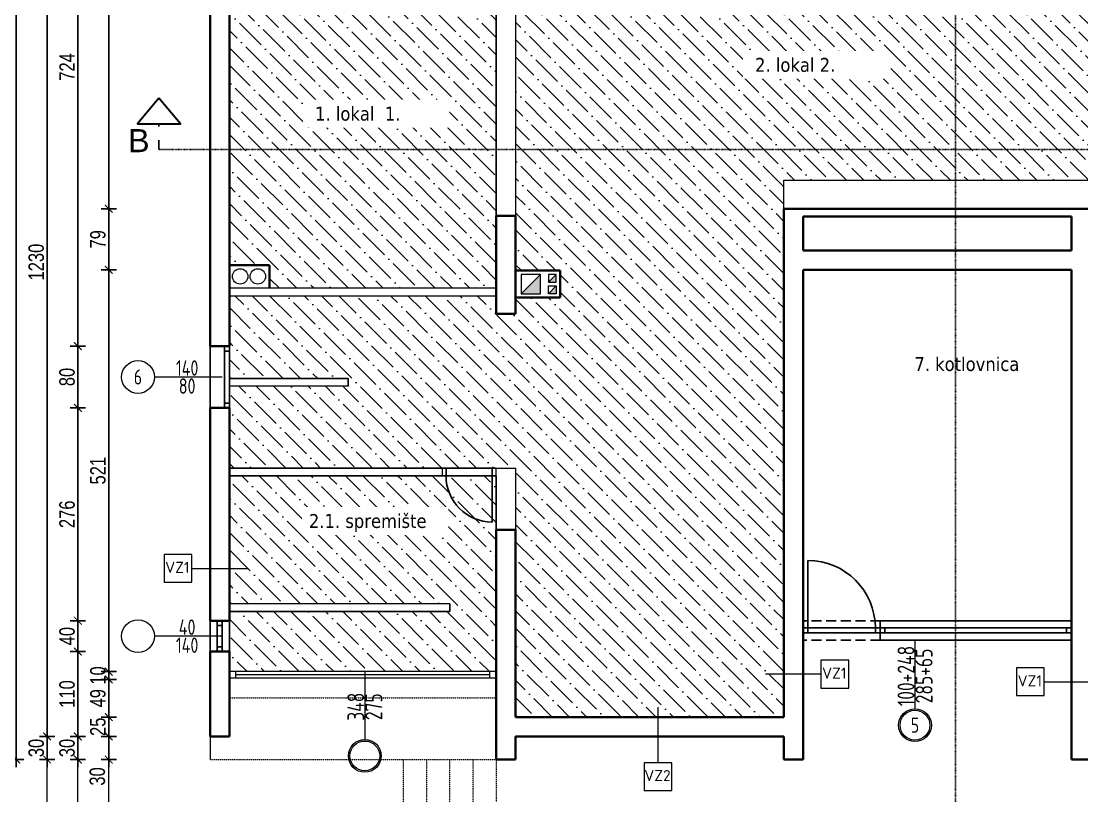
# Model space of a CAD drawing. Header units: millimetres. Extents: x 195897 to 285417, y -229751 to -116129.
# Drawn here: x 202836 to 204212, y -223496 to -222492 of the extents above; entities that cross this region are included whole.
import ezdxf
from ezdxf.enums import TextEntityAlignment as Align

# ---------------------------------------------------------------- set-up
doc = ezdxf.new("R2010")
doc.units = ezdxf.units.MM
doc.header["$PDMODE"] = 2
for name, pattern in [('ACAD_ISO03W100', [30, 12, -18]), ('HIDDEN', [0.375, 0.25, -0.125]), ('HIDDENX2', [19.05, 12.7, -6.35])]:
    doc.linetypes.add(name, pattern=pattern)
doc.layers.get('0').update_dxf_attribs({"lineweight": 0})
doc.layers.get('Defpoints').update_dxf_attribs({"color": 250, "lineweight": 0})
for name, color, linetype, lineweight in [('03-prozori', 132, 'Continuous', 0), ('05-podgled-tanko', 144, 'HIDDEN', 0), ('06-hatch_grijano', 30, 'Continuous', 0), ('07-kote', 70, 'Continuous', 9), ('09-oznaka stavke', 1, 'Continuous', 0), ('5-TX', 113, 'Continuous', 5), ('Kote', 1, 'Continuous', 15), ('TP_01 - 0.50', 1, 'Continuous', 40), ('TP_07 - 0.20', 255, 'Continuous', 20)]:
    doc.layers.add(name, color=color, linetype=linetype, lineweight=lineweight)
for name, color, linetype in [('TP_Hidden', 8, 'HIDDENX2'), ('TP_Otvori', 8, 'Continuous'), ('TP_Otvori.block', 8, 'Continuous'), ('zidovi', 1, 'Continuous')]:
    doc.layers.add(name, color=color, linetype=linetype)
doc.styles.add('isocpeur', font='isocpeur.ttf')
doc.styles.add('OPIS', font='hrcom.shx', dxfattribs={"width": 0.8, "height": 20})
doc.styles.add('tahoma10', font='tahoma.ttf', dxfattribs={"height": 2})
doc.styles.add('Tekst15', font='arial.ttf', dxfattribs={"height": 15})
doc.dimstyles.new('ISO-25', dxfattribs={"dimtxt": 20, "dimasz": 10, "dimexe": 10, "dimexo": 10, "dimgap": 4, "dimtad": 1, "dimdec": 0, "dimtxsty": 'OPIS', "dimblk": 'ARCHTICK', "dimcen": 10, "dimdle": 10, "dimadec": 0, "dimazin": 0, "dimtfac": 1, "dimtdec": 0, "dimtix": 1, "dimtmove": 0, "dimatfit": 3, "dimldrblk": 'ARCHTICK', "dimfxl": 10, "dimfxlon": 1, "dimarcsym": 0})

# ---------------------------------------------------------------- blocks, each defined once
blk = doc.blocks.new('*U1884')
blk.add_lwpolyline([(0, 31), (0, -59.2)])
blk.add_circle((0, -81), 21.8)
at = {"style": 'isocpeur', "width": 0.75}
for tag, p in [('SIR', (-12, -15.6)), ('VIS', (12, -15.6))]:
    blk.add_attdef(tag, text='', height=15, rotation=90, dxfattribs=at).set_placement(p, align=Align.MIDDLE)
blk.add_attdef('BR', text='', height=20, rotation=90, dxfattribs=at).set_placement((0, -81), align=Align.MIDDLE_CENTER)
blk = doc.blocks.new('*U658')
at = {"layer": 'TP_Otvori'}
for p, q in [((5, 0), (5, 60)), ((5, 0), (0, 0)), ((65, 0), (5, 0)), ((5, -10), (5, 0)), ((65, -10), (65, 0)), ((65, 0), (70, 0)), ((70, -10), (0, -10))]:
    blk.add_line(p, q, dxfattribs=at)
blk.add_arc((5, 0), 60, 0, 90, dxfattribs=at)
blk = doc.blocks.new('*U664')
at = {"layer": 'TP_01 - 0.50'}
for p, q in [((0, 0), (0, -30)), ((48, 0), (48, -30))]:
    blk.add_line(p, q, dxfattribs=at)
at = {"layer": 'TP_Otvori'}
for p, q in [((0, 0), (48, 0)), ((0, -11.3), (48, -11.3)), ((7.5, -11.3), (7.5, -18.8)), ((40.5, -11.3), (40.5, -18.8)), ((0, -18.8), (48, -18.8)), ((0, -30), (48, -30))]:
    blk.add_line(p, q, dxfattribs=at)
blk = doc.blocks.new('_ArchTick')
at = {"color": 0, "linetype": 'ByBlock', "lineweight": 0, "const_width": 0.15}
blk.add_lwpolyline([(-0.5, -0.5), (0.5, 0.5)], dxfattribs=at)
blk = doc.blocks.new('*D926')
at = {"layer": '07-kote', "color": 0, "linetype": 'Continuous', "lineweight": -2, "ltscale": 0.5, "transparency": 16777216}
for p, q in [((202949.9, -222179), (202949.9, -222745)), ((202959.9, -222189), (202939.9, -222189)), ((202959.9, -222735), (202939.9, -222735))]:
    blk.add_line(p, q, dxfattribs=at)
at = {"layer": 'Defpoints', "color": 0, "linetype": 'Continuous', "ltscale": 0.5, "transparency": 16777216}
for p in [(203033, -222189), (202949.9, -222735), (203777, -222735)]:
    blk.add_point(p, dxfattribs=at)
at = {"layer": '07-kote', "color": 0, "linetype": 'Continuous', "lineweight": -2, "ltscale": 0.5, "transparency": 16777216, "xscale": 10, "yscale": 10, "zscale": 10}
for p, rotation in [((202949.9, -222189), 90), ((202949.9, -222735), 270)]:
    blk.add_blockref('_ArchTick', p, dxfattribs=dict(at, rotation=rotation))
at = {"layer": '07-kote', "color": 0, "linetype": 'Continuous', "lineweight": 15, "ltscale": 0.5, "transparency": 16777216, "insert": (202935.9, -222462), "char_height": 20, "attachment_point": 5, "rotation": 90, "style": 'OPIS'}
blk.add_mtext('546', dxfattribs=at)
blk = doc.blocks.new('*D927')
at = {"layer": '07-kote', "color": 0, "linetype": 'Continuous', "lineweight": -2, "ltscale": 0.5, "transparency": 16777216}
for p, q in [((202949.9, -222725), (202949.9, -222824)), ((202959.9, -222735), (202939.9, -222735)), ((202959.9, -222814), (202939.9, -222814))]:
    blk.add_line(p, q, dxfattribs=at)
at = {"layer": 'Defpoints', "color": 0, "linetype": 'Continuous', "ltscale": 0.5, "transparency": 16777216}
for p in [(203777, -222735), (202949.9, -222814), (203802, -222814)]:
    blk.add_point(p, dxfattribs=at)
at = {"layer": '07-kote', "color": 0, "linetype": 'Continuous', "lineweight": -2, "ltscale": 0.5, "transparency": 16777216, "xscale": 10, "yscale": 10, "zscale": 10}
for p, rotation in [((202949.9, -222735), 90), ((202949.9, -222814), 270)]:
    blk.add_blockref('_ArchTick', p, dxfattribs=dict(at, rotation=rotation))
at = {"layer": '07-kote', "color": 0, "linetype": 'Continuous', "lineweight": 15, "ltscale": 0.5, "transparency": 16777216, "insert": (202935.9, -222774.5), "char_height": 20, "attachment_point": 5, "rotation": 90, "style": 'OPIS'}
blk.add_mtext('79', dxfattribs=at)
blk = doc.blocks.new('*D928')
at = {"layer": '07-kote', "color": 0, "linetype": 'Continuous', "lineweight": -2, "ltscale": 0.5, "transparency": 16777216}
for p, q in [((202949.9, -222804), (202949.9, -223345)), ((202959.9, -222814), (202939.9, -222814)), ((202959.9, -223335), (202939.9, -223335))]:
    blk.add_line(p, q, dxfattribs=at)
at = {"layer": 'Defpoints', "color": 0, "linetype": 'Continuous', "ltscale": 0.5, "transparency": 16777216}
for p in [(203802, -222814), (202949.9, -223335), (203404, -223335)]:
    blk.add_point(p, dxfattribs=at)
at = {"layer": '07-kote', "color": 0, "linetype": 'Continuous', "lineweight": -2, "ltscale": 0.5, "transparency": 16777216, "xscale": 10, "yscale": 10, "zscale": 10}
for p, rotation in [((202949.9, -222814), 90), ((202949.9, -223335), 270)]:
    blk.add_blockref('_ArchTick', p, dxfattribs=dict(at, rotation=rotation))
at = {"layer": '07-kote', "color": 0, "linetype": 'Continuous', "lineweight": 15, "ltscale": 0.5, "transparency": 16777216, "insert": (202935.9, -223074.5), "char_height": 20, "attachment_point": 5, "rotation": 90, "style": 'OPIS'}
blk.add_mtext('521', dxfattribs=at)
blk = doc.blocks.new('*D929')
at = {"layer": '07-kote', "color": 0, "linetype": 'Continuous', "lineweight": -2, "ltscale": 0.5, "transparency": 16777216}
for p, q in [((202959.9, -223335), (202939.9, -223335)), ((202949.9, -223335), (202949.9, -223325)), ((202949.9, -223335), (202949.9, -223345)), ((202959.9, -223345), (202939.9, -223345)), ((202949.9, -223345), (202949.9, -223355))]:
    blk.add_line(p, q, dxfattribs=at)
at = {"layer": 'Defpoints', "color": 0, "linetype": 'Continuous', "ltscale": 0.5, "transparency": 16777216}
for p in [(203404, -223335), (202949.9, -223345), (203404, -223345)]:
    blk.add_point(p, dxfattribs=at)
at = {"layer": '07-kote', "color": 0, "linetype": 'Continuous', "lineweight": -2, "ltscale": 0.5, "transparency": 16777216, "xscale": 10, "yscale": 10, "zscale": 10}
for p, rotation in [((202949.9, -223335), 270), ((202949.9, -223345), 90)]:
    blk.add_blockref('_ArchTick', p, dxfattribs=dict(at, rotation=rotation))
at = {"layer": '07-kote', "color": 0, "linetype": 'Continuous', "lineweight": 15, "ltscale": 0.5, "transparency": 16777216, "insert": (202935.9, -223340), "char_height": 20, "attachment_point": 5, "rotation": 90, "style": 'OPIS'}
blk.add_mtext('10', dxfattribs=at)
blk = doc.blocks.new('*D930')
at = {"layer": '07-kote', "color": 0, "linetype": 'Continuous', "lineweight": -2, "ltscale": 0.5, "transparency": 16777216}
for p, q in [((202949.9, -223335), (202949.9, -223404)), ((202959.9, -223345), (202939.9, -223345)), ((202959.9, -223394), (202939.9, -223394))]:
    blk.add_line(p, q, dxfattribs=at)
at = {"layer": 'Defpoints', "color": 0, "linetype": 'Continuous', "ltscale": 0.5, "transparency": 16777216}
for p in [(203404, -223345), (202949.9, -223394), (203429, -223394)]:
    blk.add_point(p, dxfattribs=at)
at = {"layer": '07-kote', "color": 0, "linetype": 'Continuous', "lineweight": -2, "ltscale": 0.5, "transparency": 16777216, "xscale": 10, "yscale": 10, "zscale": 10}
for p, rotation in [((202949.9, -223345), 90), ((202949.9, -223394), 270)]:
    blk.add_blockref('_ArchTick', p, dxfattribs=dict(at, rotation=rotation))
at = {"layer": '07-kote', "color": 0, "linetype": 'Continuous', "lineweight": 15, "ltscale": 0.5, "transparency": 16777216, "insert": (202935.9, -223369.5), "char_height": 20, "attachment_point": 5, "rotation": 90, "style": 'OPIS'}
blk.add_mtext('49', dxfattribs=at)
blk = doc.blocks.new('*D931')
at = {"layer": '07-kote', "color": 0, "linetype": 'Continuous', "lineweight": -2, "ltscale": 0.5, "transparency": 16777216}
for p, q in [((202949.9, -223394), (202949.9, -223384)), ((202959.9, -223394), (202939.9, -223394)), ((202949.9, -223394), (202949.9, -223419)), ((202959.9, -223419), (202939.9, -223419)), ((202949.9, -223419), (202949.9, -223429))]:
    blk.add_line(p, q, dxfattribs=at)
at = {"layer": 'Defpoints', "color": 0, "linetype": 'Continuous', "ltscale": 0.5, "transparency": 16777216}
for p in [(203429, -223394), (202949.9, -223419), (203429, -223419)]:
    blk.add_point(p, dxfattribs=at)
at = {"layer": '07-kote', "color": 0, "linetype": 'Continuous', "lineweight": -2, "ltscale": 0.5, "transparency": 16777216, "xscale": 10, "yscale": 10, "zscale": 10}
for p, rotation in [((202949.9, -223394), 270), ((202949.9, -223419), 90)]:
    blk.add_blockref('_ArchTick', p, dxfattribs=dict(at, rotation=rotation))
at = {"layer": '07-kote', "color": 0, "linetype": 'Continuous', "lineweight": 15, "ltscale": 0.5, "transparency": 16777216, "insert": (202935.9, -223406.5), "char_height": 20, "attachment_point": 5, "rotation": 90, "style": 'OPIS'}
blk.add_mtext('25', dxfattribs=at)
blk = doc.blocks.new('*D932')
at = {"layer": '07-kote', "color": 0, "linetype": 'Continuous', "lineweight": -2, "ltscale": 0.5, "transparency": 16777216}
for p, q in [((202949.9, -223409), (202949.9, -223459)), ((202959.9, -223419), (202939.9, -223419)), ((202959.9, -223449), (202939.9, -223449))]:
    blk.add_line(p, q, dxfattribs=at)
at = {"layer": 'Defpoints', "color": 0, "linetype": 'Continuous', "ltscale": 0.5, "transparency": 16777216}
for p in [(203429, -223419), (202949.9, -223449), (203429, -223449)]:
    blk.add_point(p, dxfattribs=at)
at = {"layer": '07-kote', "color": 0, "linetype": 'Continuous', "lineweight": -2, "ltscale": 0.5, "transparency": 16777216, "xscale": 10, "yscale": 10, "zscale": 10}
for p, rotation in [((202949.9, -223419), 90), ((202949.9, -223449), 270)]:
    blk.add_blockref('_ArchTick', p, dxfattribs=dict(at, rotation=rotation))
at = {"layer": '07-kote', "color": 0, "linetype": 'Continuous', "lineweight": 15, "ltscale": 0.5, "transparency": 16777216, "insert": (202935.2, -223470.9), "char_height": 20, "attachment_point": 5, "rotation": 90, "style": 'OPIS'}
blk.add_mtext('30', dxfattribs=at)
blk = doc.blocks.new('*D1104')
at = {"layer": '07-kote', "color": 0, "linetype": 'ByBlock', "lineweight": -2, "ltscale": 5, "transparency": 16777216}
for p, q in [((202909.9, -222179), (202909.9, -222923)), ((202919.9, -222189), (202899.9, -222189)), ((202919.9, -222913), (202899.9, -222913))]:
    blk.add_line(p, q, dxfattribs=at)
at = {"layer": 'Defpoints', "color": 0, "linetype": 'ByBlock', "ltscale": 5, "transparency": 16777216}
for p in [(203081.4, -222189), (202909.9, -222913), (203081.4, -222913)]:
    blk.add_point(p, dxfattribs=at)
at = {"layer": '07-kote', "color": 0, "linetype": 'ByBlock', "lineweight": -2, "ltscale": 5, "transparency": 16777216, "xscale": 10, "yscale": 10, "zscale": 10}
for p, rotation in [((202909.9, -222189), 90), ((202909.9, -222913), 270)]:
    blk.add_blockref('_ArchTick', p, dxfattribs=dict(at, rotation=rotation))
at = {"layer": '07-kote', "color": 0, "linetype": 'ByBlock', "ltscale": 5, "transparency": 16777216, "insert": (202895.9, -222551), "char_height": 20, "attachment_point": 5, "rotation": 90, "style": 'OPIS'}
blk.add_mtext('724', dxfattribs=at)
blk = doc.blocks.new('*D1105')
at = {"layer": '07-kote', "color": 0, "linetype": 'ByBlock', "lineweight": -2, "ltscale": 5, "transparency": 16777216}
for p, q in [((202909.9, -222903), (202909.9, -223003)), ((202919.9, -222913), (202899.9, -222913)), ((202919.9, -222993), (202899.9, -222993))]:
    blk.add_line(p, q, dxfattribs=at)
at = {"layer": 'Defpoints', "color": 0, "linetype": 'ByBlock', "ltscale": 5, "transparency": 16777216}
for p in [(203081.4, -222913), (202909.9, -222993), (203081.4, -222993)]:
    blk.add_point(p, dxfattribs=at)
at = {"layer": '07-kote', "color": 0, "linetype": 'ByBlock', "lineweight": -2, "ltscale": 5, "transparency": 16777216, "xscale": 10, "yscale": 10, "zscale": 10}
for p, rotation in [((202909.9, -222913), 90), ((202909.9, -222993), 270)]:
    blk.add_blockref('_ArchTick', p, dxfattribs=dict(at, rotation=rotation))
at = {"layer": '07-kote', "color": 0, "linetype": 'ByBlock', "ltscale": 5, "transparency": 16777216, "insert": (202895.9, -222953), "char_height": 20, "attachment_point": 5, "rotation": 90, "style": 'OPIS'}
blk.add_mtext('80', dxfattribs=at)
blk = doc.blocks.new('*D1106')
at = {"layer": '07-kote', "color": 0, "linetype": 'ByBlock', "lineweight": -2, "ltscale": 5, "transparency": 16777216}
for p, q in [((202909.9, -222983), (202909.9, -223279)), ((202919.9, -222993), (202899.9, -222993)), ((202919.9, -223269), (202899.9, -223269))]:
    blk.add_line(p, q, dxfattribs=at)
at = {"layer": 'Defpoints', "color": 0, "linetype": 'ByBlock', "ltscale": 5, "transparency": 16777216}
for p in [(203081.4, -222993), (202909.9, -223269), (203081.4, -223269)]:
    blk.add_point(p, dxfattribs=at)
at = {"layer": '07-kote', "color": 0, "linetype": 'ByBlock', "lineweight": -2, "ltscale": 5, "transparency": 16777216, "xscale": 10, "yscale": 10, "zscale": 10}
for p, rotation in [((202909.9, -222993), 90), ((202909.9, -223269), 270)]:
    blk.add_blockref('_ArchTick', p, dxfattribs=dict(at, rotation=rotation))
at = {"layer": '07-kote', "color": 0, "linetype": 'ByBlock', "ltscale": 5, "transparency": 16777216, "insert": (202895.9, -223131), "char_height": 20, "attachment_point": 5, "rotation": 90, "style": 'OPIS'}
blk.add_mtext('276', dxfattribs=at)
blk = doc.blocks.new('*D1107')
at = {"layer": '07-kote', "color": 0, "linetype": 'ByBlock', "lineweight": -2, "ltscale": 5, "transparency": 16777216}
for p, q in [((202909.9, -223259), (202909.9, -223319)), ((202919.9, -223269), (202899.9, -223269)), ((202919.9, -223309), (202899.9, -223309))]:
    blk.add_line(p, q, dxfattribs=at)
at = {"layer": 'Defpoints', "color": 0, "linetype": 'ByBlock', "ltscale": 5, "transparency": 16777216}
for p in [(203081.4, -223269), (202909.9, -223309), (203081.4, -223309)]:
    blk.add_point(p, dxfattribs=at)
at = {"layer": '07-kote', "color": 0, "linetype": 'ByBlock', "lineweight": -2, "ltscale": 5, "transparency": 16777216, "xscale": 10, "yscale": 10, "zscale": 10}
for p, rotation in [((202909.9, -223269), 90), ((202909.9, -223309), 270)]:
    blk.add_blockref('_ArchTick', p, dxfattribs=dict(at, rotation=rotation))
at = {"layer": '07-kote', "color": 0, "linetype": 'ByBlock', "ltscale": 5, "transparency": 16777216, "insert": (202895.9, -223289), "char_height": 20, "attachment_point": 5, "rotation": 90, "style": 'OPIS'}
blk.add_mtext('40', dxfattribs=at)
blk = doc.blocks.new('*D1108')
at = {"layer": '07-kote', "color": 0, "linetype": 'ByBlock', "lineweight": -2, "ltscale": 5, "transparency": 16777216}
for p, q in [((202909.9, -223299), (202909.9, -223429)), ((202919.9, -223309), (202899.9, -223309)), ((202919.9, -223419), (202899.9, -223419))]:
    blk.add_line(p, q, dxfattribs=at)
at = {"layer": 'Defpoints', "color": 0, "linetype": 'ByBlock', "ltscale": 5, "transparency": 16777216}
for p in [(203081.4, -223309), (202909.9, -223419), (203081.4, -223419)]:
    blk.add_point(p, dxfattribs=at)
at = {"layer": '07-kote', "color": 0, "linetype": 'ByBlock', "lineweight": -2, "ltscale": 5, "transparency": 16777216, "xscale": 10, "yscale": 10, "zscale": 10}
for p, rotation in [((202909.9, -223309), 90), ((202909.9, -223419), 270)]:
    blk.add_blockref('_ArchTick', p, dxfattribs=dict(at, rotation=rotation))
at = {"layer": '07-kote', "color": 0, "linetype": 'ByBlock', "ltscale": 5, "transparency": 16777216, "insert": (202895.9, -223364), "char_height": 20, "attachment_point": 5, "rotation": 90, "style": 'OPIS'}
blk.add_mtext('110', dxfattribs=at)
blk = doc.blocks.new('*D1109')
at = {"layer": '07-kote', "color": 0, "linetype": 'ByBlock', "lineweight": -2, "ltscale": 5, "transparency": 16777216}
for p, q in [((202909.9, -223419), (202909.9, -223409)), ((202919.9, -223419), (202899.9, -223419)), ((202909.9, -223419), (202909.9, -223449)), ((202919.9, -223449), (202899.9, -223449)), ((202909.9, -223449), (202909.9, -223459))]:
    blk.add_line(p, q, dxfattribs=at)
at = {"layer": 'Defpoints', "color": 0, "linetype": 'ByBlock', "ltscale": 5, "transparency": 16777216}
for p in [(203081.4, -223419), (202909.9, -223449), (203452.4, -223449)]:
    blk.add_point(p, dxfattribs=at)
at = {"layer": '07-kote', "color": 0, "linetype": 'ByBlock', "lineweight": -2, "ltscale": 5, "transparency": 16777216, "xscale": 10, "yscale": 10, "zscale": 10}
for p, rotation in [((202909.9, -223419), 270), ((202909.9, -223449), 90)]:
    blk.add_blockref('_ArchTick', p, dxfattribs=dict(at, rotation=rotation))
at = {"layer": '07-kote', "color": 0, "linetype": 'ByBlock', "ltscale": 5, "transparency": 16777216, "insert": (202895.9, -223434), "char_height": 20, "attachment_point": 5, "rotation": 90, "style": 'OPIS'}
blk.add_mtext('30', dxfattribs=at)
blk = doc.blocks.new('*D1112')
at = {"layer": '07-kote', "color": 0, "linetype": 'ByBlock', "lineweight": -2, "ltscale": 5, "transparency": 16777216}
for p, q in [((202869.9, -222179), (202869.9, -223429)), ((202879.9, -222189), (202859.9, -222189)), ((202879.9, -223419), (202859.9, -223419))]:
    blk.add_line(p, q, dxfattribs=at)
at = {"layer": 'Defpoints', "color": 0, "linetype": 'ByBlock', "ltscale": 5, "transparency": 16777216}
for p in [(203081.4, -222189), (202869.9, -223419), (203081.4, -223419)]:
    blk.add_point(p, dxfattribs=at)
at = {"layer": '07-kote', "color": 0, "linetype": 'ByBlock', "lineweight": -2, "ltscale": 5, "transparency": 16777216, "xscale": 10, "yscale": 10, "zscale": 10}
for p, rotation in [((202869.9, -222189), 90), ((202869.9, -223419), 270)]:
    blk.add_blockref('_ArchTick', p, dxfattribs=dict(at, rotation=rotation))
at = {"layer": '07-kote', "color": 0, "linetype": 'ByBlock', "ltscale": 5, "transparency": 16777216, "insert": (202855.9, -222804), "char_height": 20, "attachment_point": 5, "rotation": 90, "style": 'OPIS'}
blk.add_mtext('1230', dxfattribs=at)
blk = doc.blocks.new('*D1113')
at = {"layer": '07-kote', "color": 0, "linetype": 'ByBlock', "lineweight": -2, "ltscale": 5, "transparency": 16777216}
for p, q in [((202869.9, -223419), (202869.9, -223409)), ((202879.9, -223419), (202859.9, -223419)), ((202869.9, -223419), (202869.9, -223449)), ((202879.9, -223449), (202859.9, -223449)), ((202869.9, -223449), (202869.9, -223459))]:
    blk.add_line(p, q, dxfattribs=at)
at = {"layer": 'Defpoints', "color": 0, "linetype": 'ByBlock', "ltscale": 5, "transparency": 16777216}
for p in [(203081.4, -223419), (202869.9, -223449), (203477.4, -223449)]:
    blk.add_point(p, dxfattribs=at)
at = {"layer": '07-kote', "color": 0, "linetype": 'ByBlock', "lineweight": -2, "ltscale": 5, "transparency": 16777216, "xscale": 10, "yscale": 10, "zscale": 10}
for p, rotation in [((202869.9, -223419), 270), ((202869.9, -223449), 90)]:
    blk.add_blockref('_ArchTick', p, dxfattribs=dict(at, rotation=rotation))
at = {"layer": '07-kote', "color": 0, "linetype": 'ByBlock', "ltscale": 5, "transparency": 16777216, "insert": (202855.9, -223434), "char_height": 20, "attachment_point": 5, "rotation": 90, "style": 'OPIS'}
blk.add_mtext('30', dxfattribs=at)
blk = doc.blocks.new('*D1114')
at = {"layer": '07-kote', "color": 0, "linetype": 'ByBlock', "lineweight": -2, "ltscale": 5, "transparency": 16777216}
for p, q in [((202839.9, -221794), (202819.9, -221794)), ((202829.9, -221784), (202829.9, -223459)), ((202839.9, -223449), (202819.9, -223449))]:
    blk.add_line(p, q, dxfattribs=at)
at = {"layer": 'Defpoints', "color": 0, "linetype": 'ByBlock', "ltscale": 5, "transparency": 16777216}
for p in [(202859.9, -221794), (202829.9, -223449), (202859.9, -223449)]:
    blk.add_point(p, dxfattribs=at)
at = {"layer": '07-kote', "color": 0, "linetype": 'ByBlock', "lineweight": -2, "ltscale": 5, "transparency": 16777216, "xscale": 10, "yscale": 10, "zscale": 10}
for p, rotation in [((202829.9, -221794), 90), ((202829.9, -223449), 270)]:
    blk.add_blockref('_ArchTick', p, dxfattribs=dict(at, rotation=rotation))
at = {"layer": '07-kote', "color": 0, "linetype": 'ByBlock', "ltscale": 5, "transparency": 16777216, "insert": (202815.9, -222621.5), "char_height": 20, "attachment_point": 5, "rotation": 90, "style": 'OPIS'}
blk.add_mtext('1655', dxfattribs=at)
blk = doc.blocks.new('*D1115')
at = {"layer": '07-kote', "color": 0, "linetype": 'ByBlock', "lineweight": -2, "ltscale": 5, "transparency": 16777216}
for p, q in [((203081.4, -223871), (203081.4, -223891)), ((205715.4, -223871), (205715.4, -223891)), ((203071.4, -223881), (205725.4, -223881))]:
    blk.add_line(p, q, dxfattribs=at)
at = {"layer": 'Defpoints', "color": 0, "linetype": 'ByBlock', "ltscale": 5, "transparency": 16777216}
for p in [(205715.4, -223225), (203081.4, -223419), (205715.4, -223881)]:
    blk.add_point(p, dxfattribs=at)
at = {"layer": '07-kote', "color": 0, "linetype": 'ByBlock', "lineweight": -2, "ltscale": 5, "transparency": 16777216, "xscale": 10, "yscale": 10, "zscale": 10, "rotation": 180}
blk.add_blockref('_ArchTick', (203081.4, -223881), dxfattribs=at)
at = {"layer": '07-kote', "color": 0, "linetype": 'ByBlock', "lineweight": -2, "ltscale": 5, "transparency": 16777216, "xscale": 10, "yscale": 10, "zscale": 10}
blk.add_blockref('_ArchTick', (205715.4, -223881), dxfattribs=at)
at = {"layer": '07-kote', "color": 0, "linetype": 'ByBlock', "ltscale": 5, "transparency": 16777216, "insert": (204398.4, -223867), "char_height": 20, "attachment_point": 5, "style": 'OPIS'}
blk.add_mtext('2634', dxfattribs=at)
blk = doc.blocks.new('*U65')
at = {"ltscale": 0.1}
blk.add_line((0.125, 0.375), (0.625, 0.375), dxfattribs=at)
blk.add_lwpolyline([(-0.125, 0.25), (-0.125, 0.5), (0.125, 0.5), (0.125, 0.25)], close=True, dxfattribs=at)
at = {"style": 'isocpeur'}
blk.add_attdef('sl', text='', height=0.1, dxfattribs=at).set_placement((0.005, 0.3336), align=Align.CENTER)
blk = doc.blocks.new('*U1877')
at = {"ltscale": 0.1}
blk.add_line((-0.125, 0.375), (-0.625, 0.375), dxfattribs=at)
blk.add_lwpolyline([(0.125, 0.5), (0.125, 0.25), (-0.125, 0.25), (-0.125, 0.5)], close=True, dxfattribs=at)
at = {"style": 'isocpeur'}
blk.add_attdef('sl', text='', height=0.1, dxfattribs=at).set_placement((0.005, 0.3336), align=Align.CENTER)
blk = doc.blocks.new('*U649')
at = {"ltscale": 0.1}
blk.add_line((-0.125, 0.375), (-0.625, 0.375), dxfattribs=at)
blk.add_lwpolyline([(0.125, 0.5), (0.125, 0.25), (-0.125, 0.25), (-0.125, 0.5)], close=True, dxfattribs=at)
at = {"style": 'isocpeur'}
blk.add_attdef('sl', text='', height=0.1, dxfattribs=at).set_placement((0.005, 0.3336), align=Align.CENTER)
blk = doc.blocks.new('*U511')
at = {"ltscale": 0.1}
blk.add_line((0, 0.5), (0, 1), dxfattribs=at)
blk.add_lwpolyline([(0.125, 0.25), (-0.125, 0.25), (-0.125, 0.5), (0.125, 0.5)], close=True, dxfattribs=at)
at = {"style": 'isocpeur'}
blk.add_attdef('sl', text='', height=0.1, dxfattribs=at).set_placement((0.005, 0.3336), align=Align.CENTER)
blk = doc.blocks.new('*U1881')
blk.add_lwpolyline([(0, 31), (0, -59.2)])
for radius in [21.8, 19.8]:
    blk.add_circle((0, -81), radius)
at = {"style": 'isocpeur', "width": 0.75}
for tag, p in [('SIR', (-12, -15.6)), ('VIS', (12, -15.6))]:
    blk.add_attdef(tag, text='', height=15, rotation=90, dxfattribs=at).set_placement(p, align=Align.MIDDLE)
blk.add_attdef('BR', text='', height=20, dxfattribs=at).set_placement((0, -81), align=Align.MIDDLE_CENTER)
blk = doc.blocks.new('*U1893')
blk.add_line((7, 3.5), (295.7, 3.5))
blk.add_lwpolyline([(0, 7), (302.7, 7), (302.7, 0), (302.7, 0), (0, 0), (0, 7)])
blk.add_lwpolyline([(7, 7), (295.7, 7), (295.7, 0), (7, 0)], close=True)

msp = doc.modelspace()

# ---------------------------------------------------------------- hatches: boundary and pattern name
at = {"layer": '06-hatch_grijano'}
h = msp.add_hatch(dxfattribs=at)
h.set_pattern_fill('ANSI36', color=256, scale=5, angle=270, style=0)
h.paths.add_polyline_path([(203477.4, -222070), (203477.4, -222815), (203535.4, -222815), (203535.4, -222850), (203477.4, -222850), (203477.4, -222871), (203452.4, -222871), (203452.4, -222848), (203106.4, -222848), (203106.4, -222955), (203260.4, -222955), (203260.4, -222965), (203106.4, -222965), (203106.4, -223071), (203477.4, -223071), (203477.4, -223394), (203825.4, -223394), (203825.4, -222698), (204262.4, -222698), (204262.4, -222735), (204471.4, -222735), (204471.4, -222575), (204268.4, -222575), (204268.4, -222425), (204198.4, -222425), (204198.4, -221848), (203850.4, -221848), (203850.4, -222070)])
h.paths.add_polyline_path([(203825.4, -222465), (203850.4, -222465), (203850.4, -222340), (203825.4, -222340)], flags=16)
h.paths.add_polyline_path([(203206.2, -222631), (203338.2, -222631), (203338.2, -222592.1), (203206.2, -222592.1)], flags=25)
h.paths.add_polyline_path([(203776.9, -222567.7), (203901.2, -222567.7), (203901.2, -222528.8), (203776.9, -222528.8)], flags=24)
h = msp.add_hatch(dxfattribs=at)
h.set_pattern_fill('ANSI36', color=256, scale=5, angle=270, style=0)
h.paths.add_polyline_path([(203106.4, -222280), (203452.4, -222280), (203452.4, -222838), (203158.4, -222838), (203158.4, -222808), (203106.4, -222808)])
h.paths.add_polyline_path([(203206.2, -222631), (203338.2, -222631), (203338.2, -222592.1), (203206.2, -222592.1)], flags=24)
h = msp.add_hatch(dxfattribs=at)
h.set_pattern_fill('ANSI36', color=256, scale=5, angle=270, style=0)
h.paths.add_polyline_path([(203392.4, -223247), (203106.4, -223247), (203106.4, -223081), (203452.4, -223081), (203452.4, -223335), (203106.4, -223335), (203106.4, -223257), (203392.4, -223257)])
h.paths.add_polyline_path([(203203.7, -223160.5), (203367.9, -223160.5), (203367.9, -223121.6), (203203.7, -223121.6)], flags=24)
at = {"layer": 'TP_07 - 0.20'}
h = msp.add_hatch(color=256, dxfattribs=at)
h.dxf.hatch_style = 1
h.paths.add_polyline_path([(203484.9, -222845), (203509.9, -222845), (203509.9, -222820)])
h = msp.add_hatch(color=256, dxfattribs=at)
h.dxf.hatch_style = 1
h.paths.add_polyline_path([(203530.4, -222820), (203520.4, -222830), (203530.4, -222830)])
h.paths.add_polyline_path([(203520.4, -222845), (203530.4, -222845), (203530.4, -222835)])

# ---------------------------------------------------------------- linework, layer by layer
at = {"layer": '05-podgled-tanko'}
for p, q in [((203106.4, -223369), (203452.4, -223369)), ((203081.4, -223449), (203452.4, -223449)), ((203332.4, -223589), (203332.4, -223449)), ((203362.4, -223589), (203362.4, -223449)), ((203392.4, -223589), (203392.4, -223449)), ((203422.4, -223589), (203422.4, -223449)), ((203452.4, -223449), (203452.4, -223589))]:
    msp.add_line(p, q, dxfattribs=at).dxf.unprotected_set("ltscale", 0)
at = {"layer": 'Defpoints', "linetype": 'ByBlock', "ltscale": 5}
for points in [[(202869.9, -223801), (202869.9, -221383.1)], [(202909.9, -223801), (202909.9, -221383.1)], [(202949.9, -223801), (202949.9, -221383.1)]]:
    msp.add_lwpolyline(points, dxfattribs=at)
at = {"layer": 'TP_01 - 0.50'}
for p, q in [((203081.4, -222189), (203081.4, -222913)), ((203106.4, -222848), (203106.4, -222189)), ((203825.4, -222735), (203825.4, -223394)), ((203825.4, -222735), (204198.4, -222735)), ((204198.4, -222735), (204223.4, -222735)), ((203477.4, -222744), (203452.4, -222744)), ((203452.4, -222744), (203452.4, -222848)), ((203477.4, -222871), (203477.4, -222744)), ((203850.4, -222789), (203850.4, -222745)), ((203850.4, -222745), (204198.4, -222745)), ((204198.4, -222745), (204198.4, -222789)), ((203850.4, -222789), (204198.4, -222789)), ((203158.4, -222808), (203106.4, -222808)), ((203158.4, -222838), (203158.4, -222808)), ((203477.4, -222815), (203525.4, -222815)), ((203477.4, -222815), (203535.4, -222815)), ((203535.4, -222850), (203535.4, -222815)), ((203850.4, -223449), (203850.4, -222814)), ((203850.4, -222814), (204198.4, -222814)), ((204198.4, -222814), (204198.4, -223449)), ((203106.4, -222913), (203106.4, -222848)), ((203452.4, -222848), (203452.4, -222871)), ((203535.4, -222850), (203477.4, -222850)), ((203452.4, -222871), (203477.4, -222871)), ((203106.4, -222913), (203081.4, -222913)), ((203106.4, -222913), (203081.4, -222913)), ((203081.4, -222993), (203081.4, -223269)), ((203106.4, -222993), (203081.4, -222993)), ((203106.4, -222993), (203081.4, -222993)), ((203106.4, -223081), (203106.4, -222993)), ((203106.4, -223257), (203106.4, -223081)), ((203452.4, -223151), (203452.4, -223335)), ((203452.4, -223151), (203477.4, -223151)), ((203477.4, -223394), (203477.4, -223151)), ((203106.4, -223269), (203106.4, -223257)), ((203106.4, -223269), (203081.4, -223269)), ((203106.4, -223269), (203081.4, -223269)), ((203081.4, -223309), (203081.4, -223419)), ((203106.4, -223309), (203081.4, -223309)), ((203106.4, -223309), (203081.4, -223309)), ((203106.4, -223345), (203106.4, -223309)), ((203452.4, -223335), (203452.4, -223449)), ((203106.4, -223419), (203106.4, -223345)), ((203825.4, -223394), (203477.4, -223394)), ((203106.4, -223419), (203081.4, -223419)), ((203477.4, -223449), (203477.4, -223419)), ((203477.4, -223419), (203825.4, -223419)), ((203825.4, -223419), (203825.4, -223449)), ((203452.4, -223449), (203477.4, -223449)), ((203825.4, -223449), (203850.4, -223449)), ((204198.4, -223449), (204223.4, -223449))]:
    msp.add_line(p, q, dxfattribs=at)
at = {"layer": 'TP_07 - 0.20'}
for p, q in [((203452.4, -222744), (203452.4, -222464)), ((203477.4, -222464), (203477.4, -222744)), ((203825.4, -222735), (203825.4, -222698)), ((203825.4, -222698), (204262.4, -222698)), ((203477.4, -222850), (203477.4, -222815)), ((203509.9, -222820), (203484.9, -222845)), ((203530.4, -222820), (203520.4, -222830)), ((203452.4, -222838), (203106.4, -222838)), ((203530.4, -222835), (203520.4, -222845)), ((203452.4, -222848), (203106.4, -222848)), ((203260.4, -222955), (203106.4, -222955)), ((203260.4, -222965), (203260.4, -222955)), ((203260.4, -222965), (203106.4, -222965)), ((203382.4, -223071), (203106.4, -223071)), ((203382.4, -223071), (203382.4, -223081)), ((203452.4, -223151), (203452.4, -223071)), ((203452.4, -223071), (203477.4, -223071)), ((203477.4, -223071), (203477.4, -223151)), ((203382.4, -223081), (203106.4, -223081)), ((203392.4, -223247), (203106.4, -223247)), ((203392.4, -223247), (203392.4, -223257)), ((203392.4, -223257), (203106.4, -223257)), ((203081.4, -223419), (203081.4, -223449))]:
    msp.add_line(p, q, dxfattribs=at)
for points in [[(203509.9, -222820), (203484.9, -222820), (203484.9, -222845), (203509.9, -222845)], [(203530.4, -222820), (203520.4, -222820), (203520.4, -222830), (203530.4, -222830)], [(203530.4, -222845), (203520.4, -222845), (203520.4, -222835), (203530.4, -222835)]]:
    msp.add_lwpolyline(points, close=True, dxfattribs=at)
for centre in [(203120.3, -222822.6), (203143.3, -222822.6)]:
    msp.add_circle(centre, 10, dxfattribs=at)
at = {"layer": 'TP_Hidden'}
for p, q in [((203950.4, -223269), (203850.4, -223269)), ((203950.4, -223294), (203850.4, -223294))]:
    msp.add_line(p, q, dxfattribs=at)
at = {"layer": 'TP_Otvori'}
for p, q in [((203081.4, -222913), (203081.4, -222993)), ((203100.2, -222913), (203100.2, -222993)), ((203106.4, -222919.3), (203100.2, -222919.3)), ((203106.4, -222913), (203106.4, -222993)), ((203106.4, -222913), (203106.4, -222993)), ((203106.4, -222986.8), (203100.2, -222986.8)), ((203856.7, -223278.4), (203856.7, -223190.9)), ((203950.4, -223278.4), (203850.4, -223278.4)), ((203856.7, -223278.4), (203856.7, -223284.7)), ((203944.2, -223278.4), (203944.2, -223284.7)), ((203950.4, -223294), (203950.4, -223269)), ((203950.4, -223269), (204198.4, -223269)), ((203950.4, -223278.4), (204198.4, -223278.4)), ((203956.7, -223278.4), (203956.7, -223284.7)), ((204192.2, -223278.4), (204192.2, -223284.7)), ((203950.4, -223284.7), (203850.4, -223284.7)), ((203950.4, -223284.7), (204198.4, -223284.7)), ((203950.4, -223294), (204198.4, -223294))]:
    msp.add_line(p, q, dxfattribs=at)
msp.add_arc((203856.7, -223278.4), 87.5, 0, 90, dxfattribs=at)
at = {"layer": 'zidovi', "linetype": 'ACAD_ISO03W100'}
msp.add_line((203015, -222658.1), (203015, -222624.6), dxfattribs=at)
at = {"layer": 'zidovi', "linetype": 'ACAD_ISO03W100', "ltscale": 0.02}
msp.add_line((205821.2, -222658.1), (203015, -222658.1), dxfattribs=at)
at = {"layer": 'zidovi', "lineweight": 35}
msp.add_lwpolyline([(203015, -222591.6), (202987.2, -222624.6), (203042.8, -222624.6), (203015, -222591.6)], dxfattribs=at)

# ---------------------------------------------------------------- block references
at = {"layer": '03-prozori', "xscale": -1.142857143313301, "yscale": 1.142857143313301, "zscale": 1.142857143313301}
msp.add_blockref('*U1893', (203452.4, -223343), dxfattribs=at)
at = {"layer": '09-oznaka stavke', "linetype": 'HIDDEN', "ltscale": 50}
ref = msp.add_blockref('*U1884', (203066.8, -222953), dxfattribs=dict(at, xscale=0.9750000000000001, yscale=0.9750000000000001, zscale=0.9750000000000001, rotation=270.001792447739))
ref.add_attrib('SIR', '140', dxfattribs={"layer": '0', "height": 20, "rotation": 0.0018, "style": 'isocpeur', "width": 0.75}).set_placement((203051.6, -222941.3), align=Align.MIDDLE)
ref.add_attrib('VIS', '80', dxfattribs={"layer": '0', "height": 20, "rotation": 0.0018, "style": 'isocpeur', "width": 0.75}).set_placement((203051.6, -222964.7), align=Align.MIDDLE)
ref.add_attrib('BR', '6', dxfattribs={"layer": '0', "height": 19.5, "rotation": 0.0018, "style": 'isocpeur', "width": 0.75}).set_placement((202987.8, -222953), align=Align.MIDDLE_CENTER)
ref = msp.add_blockref('*U1884', (203066.8, -223289), dxfattribs=dict(at, xscale=0.9750000000000001, yscale=0.9750000000000001, zscale=0.9750000000000001, rotation=270.001792447739))
ref.add_attrib('SIR', '40', dxfattribs={"layer": '0', "height": 20, "rotation": 0.0018, "style": 'isocpeur', "width": 0.75}).set_placement((203051.6, -223277.3), align=Align.MIDDLE)
ref.add_attrib('VIS', '140', dxfattribs={"layer": '0', "height": 20, "rotation": 0.0018, "style": 'isocpeur', "width": 0.75}).set_placement((203051.6, -223300.7), align=Align.MIDDLE)
ref = msp.add_blockref('*U1881', (203995.6, -223325.4), dxfattribs=dict(at, xscale=0.9750000000000001, yscale=0.9750000000000001, zscale=0.9750000000000001, rotation=0.001792447738944714))
ref.add_attrib('SIR', '100+248', dxfattribs={"layer": '0', "height": 22, "rotation": 90.0018, "style": 'isocpeur', "width": 0.75}).set_placement((203983.9, -223340.6), align=Align.MIDDLE)
ref.add_attrib('VIS', '285+65', dxfattribs={"layer": '0', "height": 22, "rotation": 90.0018, "style": 'isocpeur', "width": 0.75}).set_placement((204007.3, -223340.6), align=Align.MIDDLE)
ref.add_attrib('BR', '5', dxfattribs={"layer": '0', "height": 19.5, "rotation": 0.0018, "style": 'isocpeur', "width": 0.75}).set_placement((203995.6, -223404.4), align=Align.MIDDLE_CENTER)
ref = msp.add_blockref('*U1881', (203282, -223365.3), dxfattribs=dict(at, xscale=0.9750000000000001, yscale=0.9750000000000001, zscale=0.9750000000000001, rotation=0.001792447738944714))
ref.add_attrib('SIR', '348', dxfattribs={"layer": '0', "height": 22, "rotation": 90.0018, "style": 'isocpeur', "width": 0.75}).set_placement((203270.3, -223380.5), align=Align.MIDDLE)
ref.add_attrib('VIS', '275', dxfattribs={"layer": '0', "height": 22, "rotation": 90.0018, "style": 'isocpeur', "width": 0.75}).set_placement((203293.7, -223380.5), align=Align.MIDDLE)
at = {"layer": '5-TX'}
ref = msp.add_blockref('*U649', (203039.7, -223255.1), dxfattribs=dict(at, xscale=-144.0000000000024, yscale=144.0000000000024, zscale=144.0000000000024, rotation=0.0001386217754983932))
ref.add_attrib('sl', 'VZ1', dxfattribs={"layer": '0', "height": 14.4, "rotation": 0.0001, "style": 'isocpeur'}).set_placement((203038.9, -223207), align=Align.CENTER)
ref = msp.add_blockref('*U65', (203891.6, -223392.3), dxfattribs=dict(at, xscale=-144.0000000000024, yscale=144.0000000000024, zscale=144.0000000000024, rotation=0.0001386217754983932))
ref.add_attrib('sl', 'VZ1', dxfattribs={"layer": '0', "height": 14.4, "rotation": 0.0001, "style": 'isocpeur'}).set_placement((203890.9, -223344.2), align=Align.CENTER)
ref = msp.add_blockref('*U1877', (204145.2, -223402.1), dxfattribs=dict(at, xscale=-144.0000000000024, yscale=144.0000000000024, zscale=144.0000000000024, rotation=0.0001386217754983932))
ref.add_attrib('sl', 'VZ1', dxfattribs={"layer": '0', "height": 14.4, "rotation": 0.0001, "style": 'isocpeur'}).set_placement((204144.5, -223354.1), align=Align.CENTER)
ref = msp.add_blockref('*U511', (203662.4, -223525.1), dxfattribs=dict(at, xscale=-144.0000000000024, yscale=144.0000000000024, zscale=144.0000000000024, rotation=0.0001386217754983932))
ref.add_attrib('sl', 'VZ2', dxfattribs={"layer": '0', "height": 14.4, "rotation": 0.0001, "style": 'isocpeur'}).set_placement((203661.6, -223477), align=Align.CENTER)
at = {"layer": 'TP_Otvori.block', "rotation": 180}
msp.add_blockref('*U658', (203452.4, -223081), dxfattribs=at)
at = {"layer": 'TP_Otvori.block', "xscale": 0.8333333856529689, "yscale": 0.8333333856529689, "zscale": 0.8333333856529689, "rotation": 270}
msp.add_blockref('*U664', (203106.4, -223269), dxfattribs=at)

# ---------------------------------------------------------------- texts
at = {"layer": 'Kote', "insert": (202975, -222631.5), "char_height": 30, "width": 9972.386, "attachment_point": 1, "style": 'Tekst15'}
msp.add_mtext('\\A1;B', dxfattribs=at)

# ---------------------------------------------------------------- dimensions: what is measured, and where the dimension line sits
at = {"layer": '07-kote', "linetype": 'ByBlock', "ltscale": 5}
dim = msp.add_linear_dim(base=(202829.9, -223449), p1=(202859.9, -221794), p2=(202859.9, -223449), angle=90, dimstyle='ISO-25', dxfattribs=at)
dim.commit()
dim.dimension.update_dxf_attribs({"geometry": '*D1114', "text_midpoint": (202815.9, -222621.5)})
for base, p1, p2, picture, middle in [((202869.9, -223419), (203081.4, -222189), (203081.4, -223419), '*D1112', (202855.9, -222804)), ((202909.9, -222913), (203081.4, -222189), (203081.4, -222913), '*D1104', (202895.9, -222551)), ((202909.9, -222993), (203081.4, -222913), (203081.4, -222993), '*D1105', (202895.9, -222953)), ((202909.9, -223269), (203081.4, -222993), (203081.4, -223269), '*D1106', (202895.9, -223131)), ((202909.9, -223309), (203081.4, -223269), (203081.4, -223309), '*D1107', (202895.9, -223289)), ((202909.9, -223419), (203081.4, -223309), (203081.4, -223419), '*D1108', (202895.9, -223364)), ((202869.9, -223449), (203081.4, -223419), (203477.4, -223449), '*D1113', (202855.9, -223434)), ((202909.9, -223449), (203081.4, -223419), (203452.4, -223449), '*D1109', (202895.9, -223434))]:
    dim = msp.add_linear_dim(base=base, p1=p1, p2=p2, angle=90, dimstyle='ISO-25', override={"dimtmove": 1}, dxfattribs=at)
    dim.commit()
    dim.dimension.update_dxf_attribs({"geometry": picture, "text_midpoint": middle})
at = {"layer": '07-kote', "linetype": 'Continuous', "lineweight": 15, "ltscale": 0.5}
for base, p1, p2, picture, middle in [((202949.9, -222814), (203777, -222735), (203802, -222814), '*D927', (202935.9, -222774.5)), ((202949.9, -223345), (203404, -223335), (203404, -223345), '*D929', (202935.9, -223340)), ((202949.9, -223394), (203404, -223345), (203429, -223394), '*D930', (202935.9, -223369.5)), ((202949.9, -223419), (203429, -223394), (203429, -223419), '*D931', (202935.9, -223406.5))]:
    dim = msp.add_linear_dim(base=base, p1=p1, p2=p2, angle=90, dimstyle='ISO-25', override={"dimtmove": 1}, dxfattribs=at)
    dim.commit()
    dim.dimension.update_dxf_attribs({"geometry": picture, "text_midpoint": middle})
at = {"layer": '07-kote', "linetype": 'ByBlock', "ltscale": 5}
dim = msp.add_linear_dim(base=(205715.4, -223881), p1=(203081.4, -223419), p2=(205715.4, -223225), dimstyle='ISO-25', dxfattribs=at)
dim.commit()
dim.dimension.update_dxf_attribs({"geometry": '*D1115', "text_midpoint": (204398.4, -223867)})
at = {"layer": '07-kote', "linetype": 'Continuous', "lineweight": 15, "ltscale": 0.5}
dim = msp.add_linear_dim(base=(202949.9, -223449), p1=(203429, -223419), p2=(203429, -223449), angle=90, dimstyle='ISO-25', override={"dimtmove": 1}, dxfattribs=at)
dim.commit()
dim.dimension.update_dxf_attribs({"geometry": '*D932', "text_midpoint": (202949.2, -223470.9), "dimtype": 160})

# ---------------------------------------------------------------- next in the draw order: texts
at = {"layer": '07-kote', "linetype": 'ByBlock', "ltscale": 5, "char_height": 18, "attachment_point": 1, "style": 'tahoma10', "bg_fill": 2}
for s, insert in [('\\pt90; 2. lokal 2.', (203781.4, -222539.3)), ('\\pt90; 1. lokal  1.', (203210.7, -222602.6)), ('\\pt90;7. kotlovnica', (203994.8, -222927.2)), ('\\pt90;2.1. spremište', (203209.5, -223130.7))]:
    msp.add_mtext_dynamic_manual_height_columns(s, width=171.793, gutter_width=10, heights=[2.54], dxfattribs=dict(at, insert=insert))

# ---------------------------------------------------------------- next in the draw order: linework, layer by layer
at = {"layer": '06-hatch_grijano', "linetype": 'ByBlock', "ltscale": 5}
for points in [[(203477.4, -222070), (203477.4, -222815), (203535.4, -222815), (203535.4, -222850), (203477.4, -222850), (203477.4, -222871), (203452.4, -222871), (203452.4, -222848), (203106.4, -222848), (203106.4, -222955), (203260.4, -222955), (203260.4, -222965), (203106.4, -222965), (203106.4, -223071), (203477.4, -223071), (203477.4, -223394), (203825.4, -223394), (203825.4, -222698), (204262.4, -222698)], [(203106.4, -222280), (203452.4, -222280), (203452.4, -222838), (203158.4, -222838), (203158.4, -222808), (203106.4, -222808), (203106.4, -222280)], [(203392.4, -223247), (203106.4, -223247), (203106.4, -223081), (203452.4, -223081), (203452.4, -223335), (203106.4, -223335), (203106.4, -223257), (203392.4, -223257), (203392.4, -223247)]]:
    msp.add_lwpolyline(points, dxfattribs=at)
at = {"layer": 'zidovi', "linetype": 'ACAD_ISO03W100', "ltscale": 0.02}
msp.add_line((204048.1, -223653.2), (204048.1, -221341.5), dxfattribs=at)

# ---------------------------------------------------------------- next in the draw order: dimensions: what is measured, and where the dimension line sits
at = {"layer": '07-kote', "linetype": 'Continuous', "lineweight": 15, "ltscale": 0.5}
for base, p1, p2, picture, middle in [((202949.9, -222735), (203033, -222189), (203777, -222735), '*D926', (202935.9, -222462)), ((202949.9, -223335), (203802, -222814), (203404, -223335), '*D928', (202935.9, -223074.5))]:
    dim = msp.add_linear_dim(base=base, p1=p1, p2=p2, angle=90, dimstyle='ISO-25', override={"dimtmove": 1}, dxfattribs=at)
    dim.commit()
    dim.dimension.update_dxf_attribs({"geometry": picture, "text_midpoint": middle})

doc.saveas('drawing.dxf')
